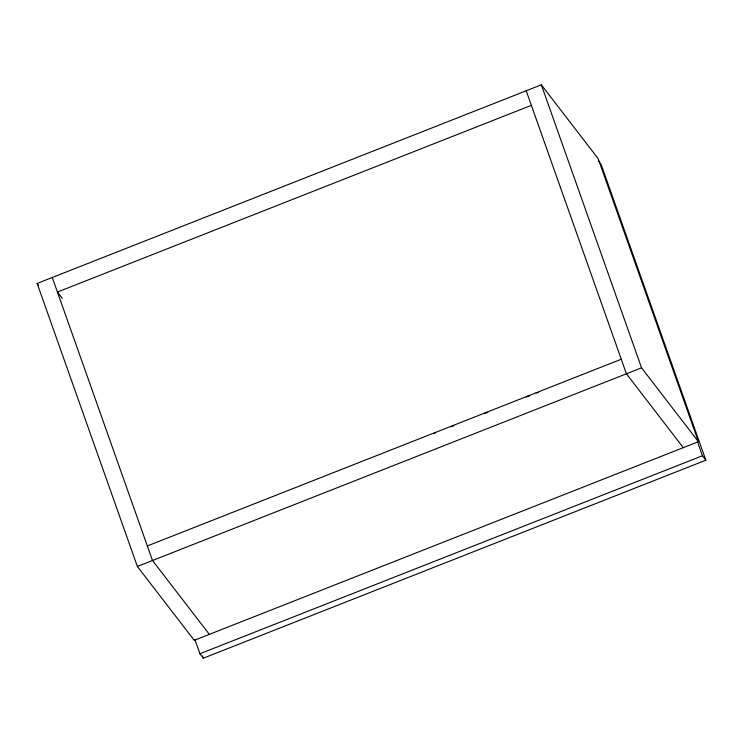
<?xml version="1.0" encoding="UTF-8"?>
<svg xmlns="http://www.w3.org/2000/svg" width="743" height="743" viewBox="0 0 743 743"><rect width="100%" height="100%" fill="white"/><g stroke="black" fill="none" stroke-linecap="round" stroke-linejoin="round"><path stroke-width="1.11" d="M433.986 433.736L435.723 432.417M526.369 397.152L526.908 396.539M484.362 413.721L486.999 412.384L487.807 412.699M450.834 426.788L454.001 425.693M37.15 283.454L541.341 84.823L598.189 158.686L698.411 441.695L194.22 640.327L137.371 566.463L37.15 283.454L38.552 285.284M531.366 105.339L57.434 292.055L62.347 298.435M147.337 545.947L621.278 359.231M137.371 566.463L641.553 367.831L698.411 441.695M199.932 653.747L702.441 455.775L705.85 460.205L203.341 658.177L199.932 653.747L194.907 639.547M536.112 392.843L538.183 392.685M528.143 395.982L529.768 395.982M598.319 160.711L601.05 164.259L705.85 460.205M683.281 447.657L626.433 373.794L526.211 90.785M209.35 634.373L152.491 560.501L52.279 277.501M697.408 441.574L702.441 455.775M541.341 84.823L641.553 367.831M202.57 655.995L203.341 658.177"/></g></svg>
